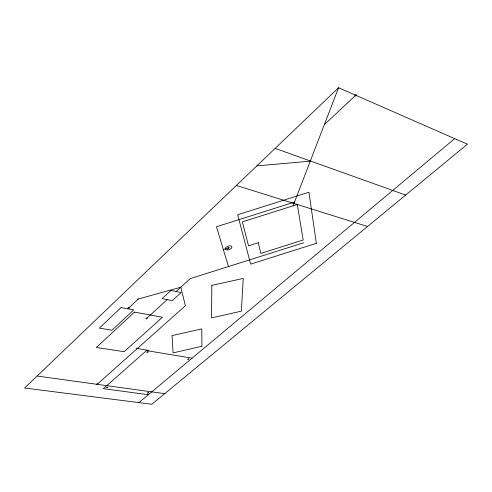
<?xml version="1.0" encoding="UTF-8"?>
<svg xmlns="http://www.w3.org/2000/svg" width="492" height="492" viewBox="0 0 492 492"><rect width="100%" height="100%" fill="white"/><g stroke="black" fill="none" stroke-linecap="round" stroke-linejoin="round"><path stroke-width="0.74" d="M293.066 205.84L338.551 87.742L467.4 144.193L151.837 404.258L24.6 388.01L338.551 87.742M127.859 308.804L138.307 299.013M324.333 124.66L355.673 95.288M146.555 318.441L167.225 299.61M176.111 291.51L190.244 278.632L303.644 242.784M97.115 384.344C99.304 383.822 95.922 383.619 97.078 384.344L185.398 305.76L180.81 287.23L137.643 299.197M138.941 402.61L454.694 138.627M223.35 249.518L228.583 247.863M294.511 202.089L216.474 226.744L228.485 266.541M256.849 165.884L310.267 161.179M148.356 394.744L103.375 388.637L146.462 350.599L192.101 358.17M37.601 376.097L165.084 393.717M137.373 348.502L148.941 350.501M236.381 185.459L367.549 226.486M275.139 148.387L405.672 195.066M211.818 285.354L211.566 317.887L241.369 311.159L243.232 278.423L211.818 285.354M187.796 359.197L188.928 358.939L187.803 359.178M106.739 387.462L107.883 387.235L106.739 387.462M136.85 348.594C138.369 349.363 137.938 347.309 136.85 348.594M146.917 352.18L148.098 351.952L146.93 352.137M147.434 393.028L148.523 392.788L147.434 393.028M121.057 307.549L99.359 328.109L111.985 330.2L133.738 309.892L121.057 307.549M134.5 312.1L96.364 347.487L124.125 351.694L162.452 317.26L134.5 312.1M171.007 290.446L162.12 298.589L172.28 300.624L181.173 292.568L171.007 290.446M258.263 242.728L248.515 245.809L242.335 221.874L297.285 204.506L303.189 240.016L260.834 253.405L258.263 242.728M316.35 243.337L250.649 264.112L237.679 214.752L308.921 192.243L316.35 243.337M201.923 346.263L173.086 352.893L172.04 335.624L201.763 328.871L201.923 346.263M355.452 95.854A0.818 0.492 -26 0 0 356.423 94.956A0.818 0.492 -26 0 0 355.156 95.048A0.818 0.492 -26 0 0 355.452 95.854M146.309 318.785A0.64 0.32 -14.8 0 0 147.176 318.275A0.64 0.32 -14.8 0 0 146.179 318.25A0.64 0.32 -14.8 0 0 146.309 318.785M228.325 248.269A0.689 0.369 -18 0 0 229.241 247.667A0.689 0.369 -18 0 0 228.183 247.648A0.689 0.369 -18 0 0 228.325 248.269M227.286 249.893A3.432 1.833 -18 0 0 231.867 246.886A3.432 1.833 -18 0 0 226.591 246.787A3.432 1.833 -18 0 0 227.286 249.893M128.443 308.33A0.658 0.332 -14.2 0 0 129.371 307.826A0.658 0.332 -14.2 0 0 128.369 307.752A0.658 0.332 -14.2 0 0 128.443 308.33"/></g></svg>
